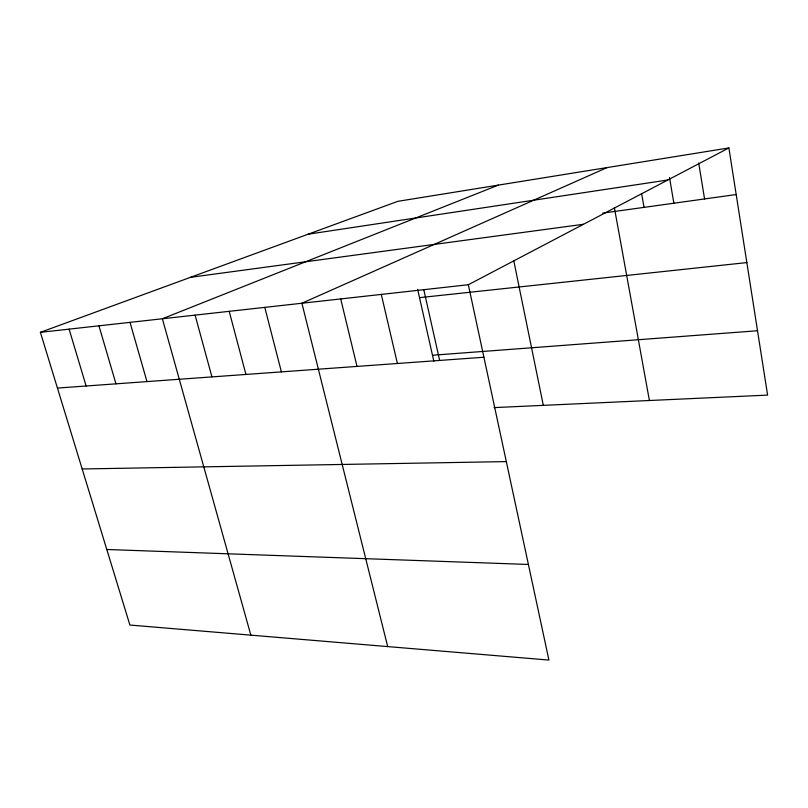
<?xml version="1.0" encoding="UTF-8"?>
<svg xmlns="http://www.w3.org/2000/svg" width="808" height="808" viewBox="0 0 808 808"><rect width="100%" height="100%" fill="white"/><g stroke="black" fill="none" stroke-linecap="round" stroke-linejoin="round"><path stroke-width="1.21" d="M468.347 284.729L548.925 660.065L129.896 625.038L40.4 332.33L468.347 284.729L728.887 147.935L767.6 395.112L494.041 407.606M607.081 167.579L301.899 303.242L387.699 646.592M498.324 185.123L162.368 318.766L250.844 635.149M40.4 332.33L397.809 201.333L728.887 147.935M308.141 234.199L667.802 180.002M602.788 213.11L736.189 194.546M190.537 277.306L583.507 224.271M419.514 297.657L746.845 262.58M432.492 355.247L757.52 330.745M57.449 388.072L483.911 357.237M82.184 468.973L506.323 461.6M106.797 549.501L528.402 564.459M69.104 329.139L86.133 386.002M98.95 325.816L115.958 383.84M130.017 322.362L146.985 381.598M195.092 315.13L211.938 376.902M229.199 311.332L245.945 374.447M264.772 307.373L281.396 371.882M340.703 298.93L357.015 366.418M381.295 294.415L397.395 363.489M423.796 289.688L439.653 360.439M417.645 289.355L433.835 361.216M513.726 260.529L543.319 405.353M614.383 207.757L649.41 400.516M641.643 193.779L644.037 207.373M669.519 177.578L673.862 203.222M698.698 162.984L704.566 198.95"/></g></svg>
